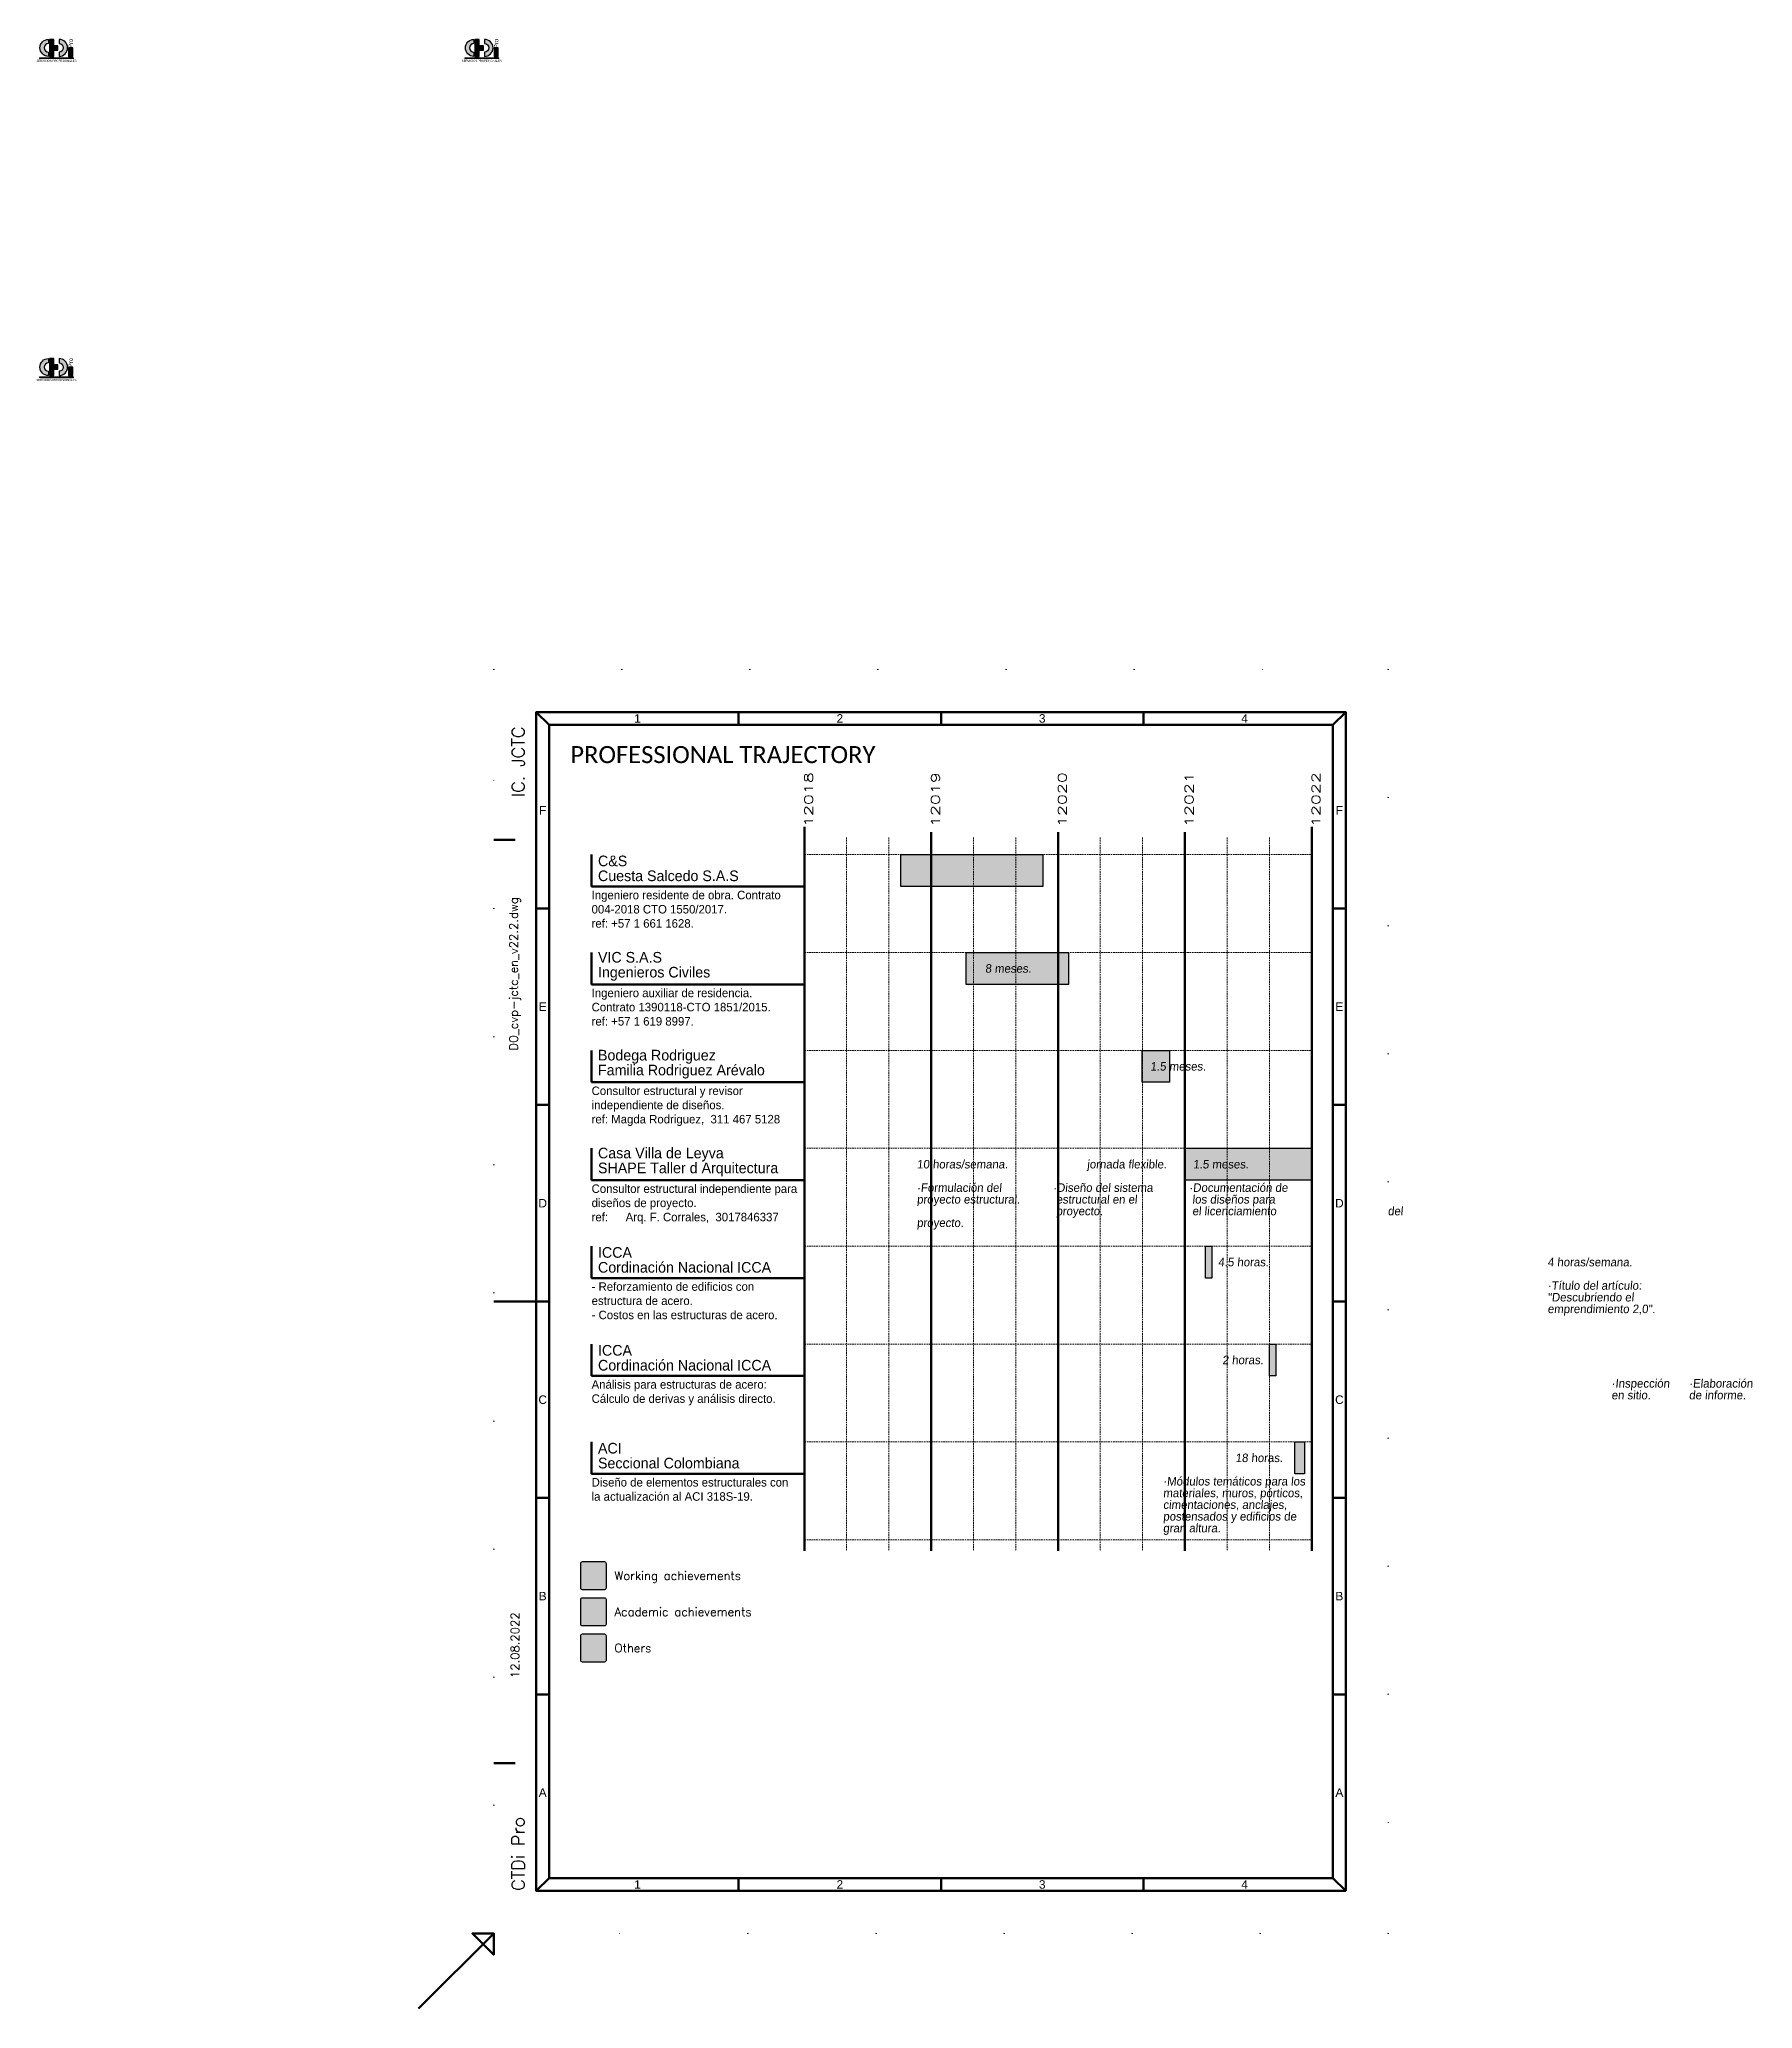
# Paper-space layout 'Trayectoria PRO (4)' of a CAD drawing. Extents: x -114 to 289, y -28 to 435.
import ezdxf
from ezdxf.enums import TextEntityAlignment as Align

# ---------------------------------------------------------------- set-up
doc = ezdxf.new("R2010")
doc.units = 0
doc.linetypes.add('ACAD_ISO07W100', pattern=[3, 0, -3])
doc.linetypes.add('DASHED2', pattern=[0.375, 0.25, -0.125])
doc.layers.get('0').update_dxf_attribs({"color": 255, "plot": 0})
doc.layers.add('G-Title_elements', color=7, linetype='Continuous', lineweight=50, true_color=0x323232)
doc.layers.add('G-Title_layout', color=250, linetype='Continuous', lineweight=50)
doc.styles.add('CTDi Corporate', font='Skia.ttf')
doc.styles.add('CTDi Legend', font='stylu.ttf', dxfattribs={"oblique": 5})
doc.styles.add('CTDi Roman', font='romans.shx')
doc.styles.get("Standard").update_dxf_attribs({"font": 'Candara.ttf'})
doc.styles.add('T1-100', font='Arial.ttf', dxfattribs={"height": 2})

# ---------------------------------------------------------------- blocks, each defined once
blk = doc.blocks.new('CTDi_Logo_GRS')
at = {"layer": 'G-Title_elements', "linetype": 'Continuous', "true_color": 0xcccccc}
h = blk.add_hatch(color=254, dxfattribs=at)
h.dxf.hatch_style = 1
h.paths.add_polyline_path([(-1.875, 1), (-1.875, 2, 1), (-1.875, -2), (-1.875, -1, -1)])
h.paths.add_polyline_path([(0.625, 2), (0.625, 1, -1), (0.625, -1), (0.625, -2, 1)])
at = {"layer": 'G-Title_elements', "linetype": 'Continuous'}
h = blk.add_hatch(color=8, dxfattribs=at)
h.dxf.hatch_style = 1
h.paths.add_polyline_path([(-0.625, 0.5), (-0.625, 2), (-1.625, 2), (-1.625, -2), (-0.625, -2), (-0.625, -0.5), (0.375, -0.5), (0.375, 0.5)])
h = blk.add_hatch(color=8, dxfattribs=at)
h.dxf.hatch_style = 1
h.paths.add_polyline_path([(3.875, 0), (2.875, 0), (2.875, -2), (3.875, -2)])
at = {"layer": 'G-Title_elements', "linetype": 'Continuous', "lineweight": 13}
h = blk.add_hatch(color=250, dxfattribs=at)
h.dxf.hatch_style = 1
h.paths.add_polyline_path([(-4, -2.3), (-4, -2.5), (4, -2.5), (4, -2.3)])
at = {"layer": 'G-Title_elements', "linetype": 'Continuous', "lineweight": 30}
for points in [[(-1.875, -1), (-1.875, -2, -1), (-1.875, 2), (-1.875, 1, 1)], [(0.625, -1), (0.625, -2, 1), (0.625, 2), (0.625, 1, -1)]]:
    blk.add_lwpolyline(points, format="xyb", close=True, dxfattribs=at)
for points in [[(0.375, 0.5), (-0.625, 0.5), (-0.625, 2), (-1.625, 2), (-1.625, -2), (-0.625, -2), (-0.625, -0.5), (0.375, -0.5)], [(3.875, 0), (2.875, 0), (2.875, -2), (3.875, -2)]]:
    blk.add_lwpolyline(points, close=True, dxfattribs=at)
at = {"layer": 'G-Title_elements', "linetype": 'Continuous', "lineweight": 13}
blk.add_lwpolyline([(-4, -2.5), (4, -2.5), (4, -2.3), (-4, -2.3)], close=True, dxfattribs=at)
at = {"layer": 'G-Title_elements', "color": 8, "style": 'CTDi Corporate', "width": 0.9125}
blk.add_text('Pro', height=1.02, rotation=90, dxfattribs=at).set_placement((3.875, -0.061))
at = {"layer": 'G-Title_elements', "color": 250, "linetype": 'Continuous', "lineweight": 13, "style": 'CTDi Corporate', "width": 0.8575}
blk.add_text('SERVICIOS PROFESIONALES', height=0.485, dxfattribs=at).set_placement((0, -2.803), align=Align.TOP_CENTER)
blk = doc.blocks.new('CTDi_Logo_BnW')
at = {"layer": 'G-Title_elements', "linetype": 'Continuous', "true_color": 0xffffff}
h = blk.add_hatch(color=7, dxfattribs=at)
h.dxf.hatch_style = 1
h.paths.add_polyline_path([(-1.875, 1), (-1.875, 2, 1), (-1.875, -2), (-1.875, -1, -1)])
h.paths.add_polyline_path([(0.625, 2), (0.625, 1, -1), (0.625, -1), (0.625, -2, 1)])
at = {"layer": 'G-Title_elements', "linetype": 'Continuous'}
h = blk.add_hatch(color=250, dxfattribs=at)
h.dxf.hatch_style = 1
h.paths.add_polyline_path([(-0.625, 0.5), (-0.625, 2), (-1.625, 2), (-1.625, -2), (-0.625, -2), (-0.625, -0.5), (0.375, -0.5), (0.375, 0.5)])
h = blk.add_hatch(color=250, dxfattribs=at)
h.dxf.hatch_style = 1
h.paths.add_polyline_path([(3.875, 0), (2.875, 0), (2.875, -2), (3.875, -2)])
at = {"layer": 'G-Title_elements', "linetype": 'Continuous', "lineweight": 13}
h = blk.add_hatch(color=250, dxfattribs=at)
h.dxf.hatch_style = 1
h.paths.add_polyline_path([(-4, -2.3), (-4, -2.5), (4, -2.5), (4, -2.3)])
at = {"layer": 'G-Title_elements', "linetype": 'Continuous', "lineweight": 30}
for points in [[(-1.875, -1), (-1.875, -2, -1), (-1.875, 2), (-1.875, 1, 1)], [(0.625, -1), (0.625, -2, 1), (0.625, 2), (0.625, 1, -1)]]:
    blk.add_lwpolyline(points, format="xyb", close=True, dxfattribs=at)
for points in [[(0.375, 0.5), (-0.625, 0.5), (-0.625, 2), (-1.625, 2), (-1.625, -2), (-0.625, -2), (-0.625, -0.5), (0.375, -0.5)], [(3.875, 0), (2.875, 0), (2.875, -2), (3.875, -2)]]:
    blk.add_lwpolyline(points, close=True, dxfattribs=at)
at = {"layer": 'G-Title_elements', "linetype": 'Continuous', "lineweight": 13}
blk.add_lwpolyline([(-4, -2.5), (4, -2.5), (4, -2.3), (-4, -2.3)], close=True, dxfattribs=at)
at = {"layer": 'G-Title_elements', "color": 250, "style": 'CTDi Corporate', "width": 0.9125}
blk.add_text('Pro', height=1.02, rotation=90, dxfattribs=at).set_placement((3.875, -0.061))
at = {"layer": 'G-Title_elements', "color": 250, "linetype": 'Continuous', "lineweight": 13, "style": 'CTDi Corporate', "width": 0.8575}
blk.add_text('SERVICIOS PROFESIONALES', height=0.485, dxfattribs=at).set_placement((0, -2.803), align=Align.TOP_CENTER)
blk = doc.blocks.new('CTDi_Logo_COL')
at = {"layer": 'G-Title_elements', "linetype": 'Continuous', "true_color": 0xc80000}
h = blk.add_hatch(color=12, dxfattribs=at)
h.dxf.hatch_style = 1
h.paths.add_polyline_path([(-1.875, 1), (-1.875, 2, 1), (-1.875, -2), (-1.875, -1, -1)])
h.paths.add_polyline_path([(0.625, 2), (0.625, 1, -1), (0.625, -1), (0.625, -2, 1)])
at = {"layer": 'G-Title_elements', "linetype": 'Continuous'}
h = blk.add_hatch(color=8, dxfattribs=at)
h.dxf.hatch_style = 1
h.paths.add_polyline_path([(-0.625, 0.5), (-0.625, 2), (-1.625, 2), (-1.625, -2), (-0.625, -2), (-0.625, -0.5), (0.375, -0.5), (0.375, 0.5)])
h = blk.add_hatch(color=8, dxfattribs=at)
h.dxf.hatch_style = 1
h.paths.add_polyline_path([(3.875, 0), (2.875, 0), (2.875, -2), (3.875, -2)])
at = {"layer": 'G-Title_elements', "linetype": 'Continuous', "lineweight": 13}
h = blk.add_hatch(color=250, dxfattribs=at)
h.dxf.hatch_style = 1
h.paths.add_polyline_path([(-4, -2.3), (-4, -2.5), (4, -2.5), (4, -2.3)])
at = {"layer": 'G-Title_elements', "linetype": 'Continuous', "lineweight": 30}
for points in [[(-1.875, -1), (-1.875, -2, -1), (-1.875, 2), (-1.875, 1, 1)], [(0.625, -1), (0.625, -2, 1), (0.625, 2), (0.625, 1, -1)]]:
    blk.add_lwpolyline(points, format="xyb", close=True, dxfattribs=at)
for points in [[(0.375, 0.5), (-0.625, 0.5), (-0.625, 2), (-1.625, 2), (-1.625, -2), (-0.625, -2), (-0.625, -0.5), (0.375, -0.5)], [(3.875, 0), (2.875, 0), (2.875, -2), (3.875, -2)]]:
    blk.add_lwpolyline(points, close=True, dxfattribs=at)
at = {"layer": 'G-Title_elements', "linetype": 'Continuous', "lineweight": 13}
blk.add_lwpolyline([(-4, -2.5), (4, -2.5), (4, -2.3), (-4, -2.3)], close=True, dxfattribs=at)
at = {"layer": 'G-Title_elements', "color": 8, "style": 'CTDi Corporate', "width": 0.9125}
blk.add_text('Pro', height=1.02, rotation=90, dxfattribs=at).set_placement((3.875, -0.061))
at = {"layer": 'G-Title_elements', "color": 250, "linetype": 'Continuous', "lineweight": 13, "style": 'CTDi Corporate', "width": 0.86}
blk.add_text('SERVICIOS PROFESIONALES', height=0.485, dxfattribs=at).set_placement((0, -2.803), align=Align.TOP_CENTER)

psp = doc.layouts.new('Trayectoria PRO (4)')

# ---------------------------------------------------------------- hatches: boundary and pattern name
at = {"layer": 'G-Title_elements'}
h = psp.add_hatch(color=151, dxfattribs=at)
h.dxf.hatch_style = 1
h.paths.add_polyline_path([(122.22, 243.49), (122.22, 235.99), (88.85, 235.99), (88.85, 243.49)])
h = psp.add_hatch(color=151, dxfattribs=at)
h.dxf.hatch_style = 1
h.paths.add_polyline_path([(128.32, 220.49), (128.32, 212.99), (104.2, 212.99), (104.2, 220.49)])
h = psp.add_hatch(color=151, dxfattribs=at)
h.dxf.hatch_style = 1
h.paths.add_polyline_path([(152.01, 197.49), (152.01, 189.99), (145.57, 189.99), (145.57, 197.49)])
h = psp.add_hatch(color=151, dxfattribs=at)
h.dxf.hatch_style = 1
h.paths.add_polyline_path([(185.45, 174.49), (185.45, 166.99), (155.64, 166.99), (155.64, 174.49)])
h = psp.add_hatch(color=241, dxfattribs=at)
h.dxf.hatch_style = 1
h.paths.add_polyline_path([(162.01, 151.49), (162.01, 143.99), (160.51, 143.99), (160.51, 151.49)])
h = psp.add_hatch(color=241, dxfattribs=at)
h.dxf.hatch_style = 1
h.paths.add_polyline_path([(177.01, 128.49), (177.01, 120.99), (175.51, 120.99), (175.51, 128.49)])
h = psp.add_hatch(color=241, dxfattribs=at)
h.dxf.hatch_style = 1
h.paths.add_polyline_path([(183.76, 105.49), (183.76, 97.99), (181.51, 97.99), (181.51, 105.49)])
h = psp.add_hatch(color=151, dxfattribs=at)
h.dxf.hatch_style = 1
edge = h.paths.add_edge_path()
edge.add_line((14.04, 77.35), (19.2, 77.35))
edge.add_arc((19.2, 76.95), 0.4, 0, 90, ccw=False)
edge.add_line((19.6, 76.95), (19.6, 71.15))
edge.add_arc((19.2, 71.15), 0.4, -90, 0, ccw=False)
edge.add_line((19.2, 70.75), (14.04, 70.75))
edge.add_arc((14.04, 71.15), 0.4, 180, 270, ccw=False)
edge.add_line((13.64, 71.15), (13.64, 76.95))
edge.add_arc((14.04, 76.95), 0.4, 90, 180, ccw=False)
h = psp.add_hatch(color=241, dxfattribs=at)
h.dxf.hatch_style = 1
edge = h.paths.add_edge_path()
edge.add_line((14.04, 68.85), (19.2, 68.85))
edge.add_arc((19.2, 68.45), 0.4, 0, 90, ccw=False)
edge.add_line((19.6, 68.45), (19.6, 62.65))
edge.add_arc((19.2, 62.65), 0.4, 270, 360, ccw=False)
edge.add_line((19.2, 62.25), (14.04, 62.25))
edge.add_arc((14.04, 62.65), 0.4, 180, 270, ccw=False)
edge.add_line((13.64, 62.65), (13.64, 68.45))
edge.add_arc((14.04, 68.45), 0.4, 90, 180, ccw=False)
h = psp.add_hatch(color=31, dxfattribs=at)
h.dxf.hatch_style = 1
edge = h.paths.add_edge_path()
edge.add_line((14.04, 60.35), (19.2, 60.35))
edge.add_arc((19.2, 59.95), 0.4, 0, 90, ccw=False)
edge.add_line((19.6, 59.95), (19.6, 54.15))
edge.add_arc((19.2, 54.15), 0.4, 270, 360, ccw=False)
edge.add_line((19.2, 53.75), (14.04, 53.75))
edge.add_arc((14.04, 54.15), 0.4, 180, 270, ccw=False)
edge.add_line((13.64, 54.15), (13.64, 59.95))
edge.add_arc((14.04, 59.95), 0.4, 90, 180, ccw=False)

# ---------------------------------------------------------------- linework, layer by layer
for p, q in [((6.2, 273.99), (3.2, 276.99)), ((50.76, 276.99), (50.76, 273.99)), ((98.32, 276.99), (98.32, 273.99)), ((145.89, 276.99), (145.89, 273.99)), ((190.45, 273.99), (193.45, 276.99)), ((185.45, 249.99), (185.45, 79.85)), ((-6.8, 246.99), (-1.8, 246.99)), ((3.2, 230.83), (6.2, 230.83)), ((190.45, 230.83), (193.45, 230.83)), ((3.2, 184.66), (6.2, 184.66)), ((190.45, 184.66), (193.45, 184.66)), ((-6.8, 138.49), (3.2, 138.49)), ((3.2, 138.49), (6.2, 138.49)), ((190.45, 138.49), (193.45, 138.49)), ((3.2, 92.33), (6.2, 92.33)), ((190.45, 92.33), (193.45, 92.33)), ((3.2, 46.16), (6.2, 46.16)), ((190.45, 46.16), (193.45, 46.16)), ((-6.8, 29.99), (-1.8, 29.99)), ((3.2, -0.01), (6.2, 2.99)), ((50.76, 2.99), (50.76, -0.01)), ((98.32, 2.99), (98.32, -0.01)), ((145.89, 2.99), (145.89, -0.01)), ((190.45, 2.99), (193.45, -0.01))]:
    psp.add_line(p, q, dxfattribs=at)
at = {"layer": 'G-Title_elements', "lineweight": 50}
psp.add_line((66.2, 249.99), (66.2, 79.85), dxfattribs=at)
at = {"layer": 'G-Title_elements', "color": 254, "linetype": 'DASHED2', "lineweight": 15, "ltscale": 1.5, "true_color": 0xcccccc}
for p, q in [((76.14, 247.49), (76.14, 79.85)), ((86.07, 247.49), (86.07, 79.85)), ((105.95, 247.49), (105.95, 79.85)), ((115.89, 247.49), (115.89, 79.85)), ((135.76, 247.49), (135.76, 79.85)), ((145.7, 247.49), (145.7, 79.85)), ((165.57, 247.49), (165.57, 79.85)), ((175.51, 247.49), (175.51, 79.85)), ((66.2, 243.49), (185.45, 243.49)), ((66.2, 220.49), (185.45, 220.49)), ((66.2, 197.49), (185.45, 197.49)), ((66.2, 174.49), (185.45, 174.49)), ((66.2, 151.49), (185.45, 151.49)), ((66.2, 128.49), (185.45, 128.49)), ((66.2, 105.49), (185.45, 105.49)), ((66.2, 82.49), (185.45, 82.49))]:
    psp.add_line(p, q, dxfattribs=at)
at = {"layer": 'G-Title_elements', "color": 254, "linetype": 'Continuous', "lineweight": 50, "ltscale": 1.5, "true_color": 0xcccccc}
for p, q in [((96.01, 248.74), (96.01, 79.85)), ((125.82, 248.74), (125.82, 79.85)), ((155.64, 248.74), (155.64, 79.85))]:
    psp.add_line(p, q, dxfattribs=at)
at = {"layer": 'G-Title_elements', "color": 254, "linetype": 'ACAD_ISO07W100', "lineweight": 0, "ltscale": 10}
psp.add_lwpolyline([(203.45, -10.01), (-6.8, -10.01), (-6.8, 286.99), (203.45, 286.99)], close=True, dxfattribs=at)
at = {"layer": 'G-Title_elements'}
for points in [[(193.45, -0.01), (3.2, -0.01), (3.2, 276.99), (193.45, 276.99)], [(190.45, 2.99), (6.2, 2.99), (6.2, 273.99), (190.45, 273.99)], [(-24.48, -27.68), (-6.8, -10.01), (-6.8, -15.01), (-11.8, -10.01), (-6.8, -10.01)]]:
    psp.add_lwpolyline(points, close=True, dxfattribs=at)
at = {"layer": 'G-Title_elements', "color": 8, "linetype": 'Continuous', "lineweight": 25, "true_color": 0x808080}
for points in [[(122.22, 243.49), (122.22, 235.99), (88.85, 235.99), (88.85, 243.49)], [(128.32, 220.49), (128.32, 212.99), (104.2, 212.99), (104.2, 220.49)], [(152.01, 197.49), (152.01, 189.99), (145.57, 189.99), (145.57, 197.49)], [(185.45, 174.49), (185.45, 166.99), (155.64, 166.99), (155.64, 174.49)], [(162.01, 151.49), (162.01, 143.99), (160.51, 143.99), (160.51, 151.49)], [(177.01, 128.49), (177.01, 120.99), (175.51, 120.99), (175.51, 128.49)], [(183.76, 105.49), (183.76, 97.99), (181.51, 97.99), (181.51, 105.49)]]:
    psp.add_lwpolyline(points, close=True, dxfattribs=at)
for points in [[(14.04, 77.35), (19.2, 77.35, -0.414214), (19.6, 76.95), (19.6, 71.15, -0.414214), (19.2, 70.75), (14.04, 70.75, -0.414214), (13.64, 71.15), (13.64, 76.95, -0.414214)], [(14.04, 68.85), (19.2, 68.85, -0.414214), (19.6, 68.45), (19.6, 62.65, -0.414214), (19.2, 62.25), (14.04, 62.25, -0.414214), (13.64, 62.65), (13.64, 68.45, -0.414214)], [(14.04, 60.35), (19.2, 60.35, -0.414214), (19.6, 59.95), (19.6, 54.15, -0.414214), (19.2, 53.75), (14.04, 53.75, -0.414214), (13.64, 54.15), (13.64, 59.95, -0.414214)]]:
    psp.add_lwpolyline(points, format="xyb", close=True, dxfattribs=at)
at = {"layer": 'G-Title_layout', "color": 142, "lineweight": 100}
for p, q in [((16.2, 235.99), (16.2, 243.49)), ((16.2, 212.99), (16.2, 220.49)), ((16.2, 189.99), (16.2, 197.49)), ((16.2, 166.99), (16.2, 174.49)), ((16.2, 143.99), (16.2, 151.49)), ((16.2, 120.99), (16.2, 128.49)), ((16.2, 97.99), (16.2, 105.49))]:
    psp.add_line(p, q, dxfattribs=at)
at = {"layer": 'G-Title_layout', "color": 62, "lineweight": 100}
for p, q in [((16.2, 235.99), (66.2, 235.99)), ((16.2, 212.99), (66.2, 212.99)), ((16.2, 189.99), (66.2, 189.99)), ((16.2, 166.99), (66.2, 166.99)), ((16.2, 143.99), (66.2, 143.99)), ((16.2, 120.99), (66.2, 120.99)), ((16.2, 97.99), (66.2, 97.99))]:
    psp.add_line(p, q, dxfattribs=at)

# ---------------------------------------------------------------- block references
for name, p in [('CTDi_Logo_COL', (-109.6, 433.06)), ('CTDi_Logo_BnW', (-9.6, 433.06)), ('CTDi_Logo_GRS', (-109.6, 358.06))]:
    psp.add_blockref(name, p)

# ---------------------------------------------------------------- texts
at = {"layer": 'G-Title_elements', "style": 'T1-100'}
for s, p in [('1', (26.98, 275.49)), ('2', (74.54, 275.49)), ('3', (122.11, 275.49)), ('4', (169.67, 275.49)), ('F', (4.7, 253.91)), ('F', (191.95, 253.91)), ('E', (4.7, 207.74)), ('E', (191.95, 207.74)), ('D', (4.7, 161.58)), ('D', (191.95, 161.58)), ('C', (4.7, 115.41)), ('C', (191.95, 115.41)), ('B', (4.7, 69.24)), ('B', (191.95, 69.24)), ('A', (4.7, 23.08)), ('A', (191.95, 23.08)), ('1', (26.98, 1.49)), ('2', (74.54, 1.49)), ('3', (122.11, 1.49)), ('4', (169.67, 1.49))]:
    psp.add_text(s, height=2, dxfattribs=at).set_placement(p, align=Align.MIDDLE_CENTER)
at = {"layer": 'G-Title_elements', "color": 8, "lineweight": 25, "true_color": 0x808080, "style": 'CTDi Roman', "width": 1.5}
for s, p in [('12018', (66.2, 249.99)), ('12019', (96.01, 249.99)), ('12020', (125.82, 249.99)), ('12021', (155.64, 249.99)), ('12022', (185.45, 249.99))]:
    psp.add_text(s, height=2, rotation=90, dxfattribs=at).set_placement(p, align=Align.TOP_LEFT)
at = {"layer": 'G-Title_elements', "color": 8, "lineweight": 25, "true_color": 0x808080, "style": 'CTDi Roman'}
for s, p in [('Working achievements', (21.58, 74.05)), ('Academic achievements', (21.58, 65.55)), ('Others', (21.58, 57.05))]:
    psp.add_text(s, height=2, dxfattribs=at).set_placement(p, align=Align.MIDDLE_LEFT)
at = {"layer": 'G-Title_elements', "color": 0, "char_height": 3, "attachment_point": 1, "rotation": 90, "style": 'CTDi Roman'}
for s, insert, width in [('IC. JCTC', (-2.55, 256.99), 27.5285), ('CTDi Pro', (-2.55, -0.01), 30)]:
    psp.add_mtext(s, dxfattribs=dict(at, insert=insert, width=width))
at = {"layer": 'G-Title_elements', "color": 0, "lineweight": 25, "char_height": 2, "rotation": 90, "style": 'CTDi Roman'}
for s, insert, width, attachment_point in [('DO_cvp-jctc_en_v22.2.dwg', (-1.8, 233.49), 186.8672, 6), ('12.08.2022', (-1.8, 49.99), 54.1433, 4)]:
    psp.add_mtext(s, dxfattribs=dict(at, insert=insert, width=width, attachment_point=attachment_point))
at = {"layer": 'G-Title_elements', "color": 8, "lineweight": 30, "true_color": 0x808080, "char_height": 2, "attachment_point": 1, "style": 'CTDi Corporate'}
for s, width, insert in [('Ingeniero residente de obra. Contrato 004-2018 CTO 1550/2017.\\Pref: +57 1 661 1628.', 48.6949, (16.2, 234.99)), ('Ingeniero auxiliar de residencia.\\PContrato 1390118-CTO 1851/2015.\\Pref: +57 1 619 8997.', 48.6949, (16.2, 211.99)), ('Consultor estructural y revisor independiente de diseños.\\Pref: Magda Rodriguez,  311 467 5128', 48.6949, (16.2, 188.99)), ('Consultor estructural independiente para diseños de proyecto. \\Pref:^IArq. F. Corrales,  3017846337', 49.6428, (16.2, 165.99)), ('- Reforzamiento de edificios con estructura de acero.^J- Costos en las estructuras de acero.', 48.6949, (16.2, 142.99)), ('Análisis para estructuras de acero: Cálculo de derivas y análisis directo.', 48.6949, (16.2, 119.99)), ('Diseño de elementos estructurales con la actualización al ACI 318S-19.', 48.6949, (16.2, 96.99))]:
    psp.add_mtext_dynamic_manual_height_columns(s, width=width, gutter_width=5, heights=[14.5], dxfattribs=dict(at, insert=insert))
at = {"layer": 'G-Title_elements', "color": 18, "lineweight": 25, "true_color": 0x000000, "char_height": 2, "attachment_point": 1, "line_spacing_factor": 0.825, "style": 'CTDi Legend'}
for s, width, heights, insert in [('8 meses.', 74.6393, [20.25], (108.7, 217.74)), ('1.5 meses.', 26.875, [5.25], (147.51, 194.74)), ('10 horas/semana.^I^I^Ijornada flexible.\\P\\P·Formulación del^I ^I·Diseño del sistema ^I·Documentación de\\Pproyecto estructural.^I estructural en el^I^I los diseños para\\P^I^I^I^I proyecto.^I^I^I el licenciamiento^I^I^I^I^I^I^I^I^I^I^I del proyecto.', 111.24, [25.81], (92.64, 171.74)), ('1.5 meses.', 26.875, [5.25], (157.57, 171.74)), ('4.5 horas.', 26.875, [5.25], (163.45, 148.74)), ('4 horas/semana.\\P\\P·Título del artículo: "Descubriendo el emprendimiento 2,0".', 33.603, [25.81], (240.89, 148.74)), ('2 horas.', 26.875, [5.25], (164.45, 125.74)), ('\\P\\P·Inspección^I   ·Elaboración \\Pen sitio.^I   de informe.', 37.7269, [25.81], (255.89, 125.74)), ('18 horas.', 26.875, [5.25], (167.51, 102.74)), ('\\P\\P·Módulos temáticos para los materiales, muros, pórticos, cimentaciones, anclajes, postensados y edificios de gran altura.', 34.1058, [25.81], (150.51, 102.74))]:
    psp.add_mtext_dynamic_manual_height_columns(s, width=width, gutter_width=8.75, heights=heights, dxfattribs=dict(at, insert=insert))
at = {"layer": 'G-Title_layout'}
psp.add_text('PROFESSIONAL TRAJECTORY', height=4, dxfattribs=at).set_placement((11.2, 268.99), align=Align.TOP_LEFT)
at = {"layer": 'G-Title_layout', "color": 18, "lineweight": 60, "true_color": 0x000000, "char_height": 2.5, "attachment_point": 4, "line_spacing_factor": 0.84, "style": 'CTDi Corporate'}
for s, insert in [('C&S\\PCuesta Salcedo S.A.S', (17.7, 240.24)), ('VIC S.A.S\\PIngenieros Civiles', (17.7, 217.24)), ('Bodega Rodriguez^JFamilia Rodriguez Arévalo', (17.7, 194.24)), ('Casa Villa de Leyva^JSHAPE Taller d Arquitectura', (17.7, 171.24)), ('ICCA\\PCordinación Nacional ICCA', (17.7, 148.24)), ('ICCA\\PCordinación Nacional ICCA', (17.7, 125.24)), ('ACI^JSeccional Colombiana', (17.7, 102.24))]:
    psp.add_mtext(s, dxfattribs=dict(at, insert=insert))

doc.saveas('drawing.dxf')
